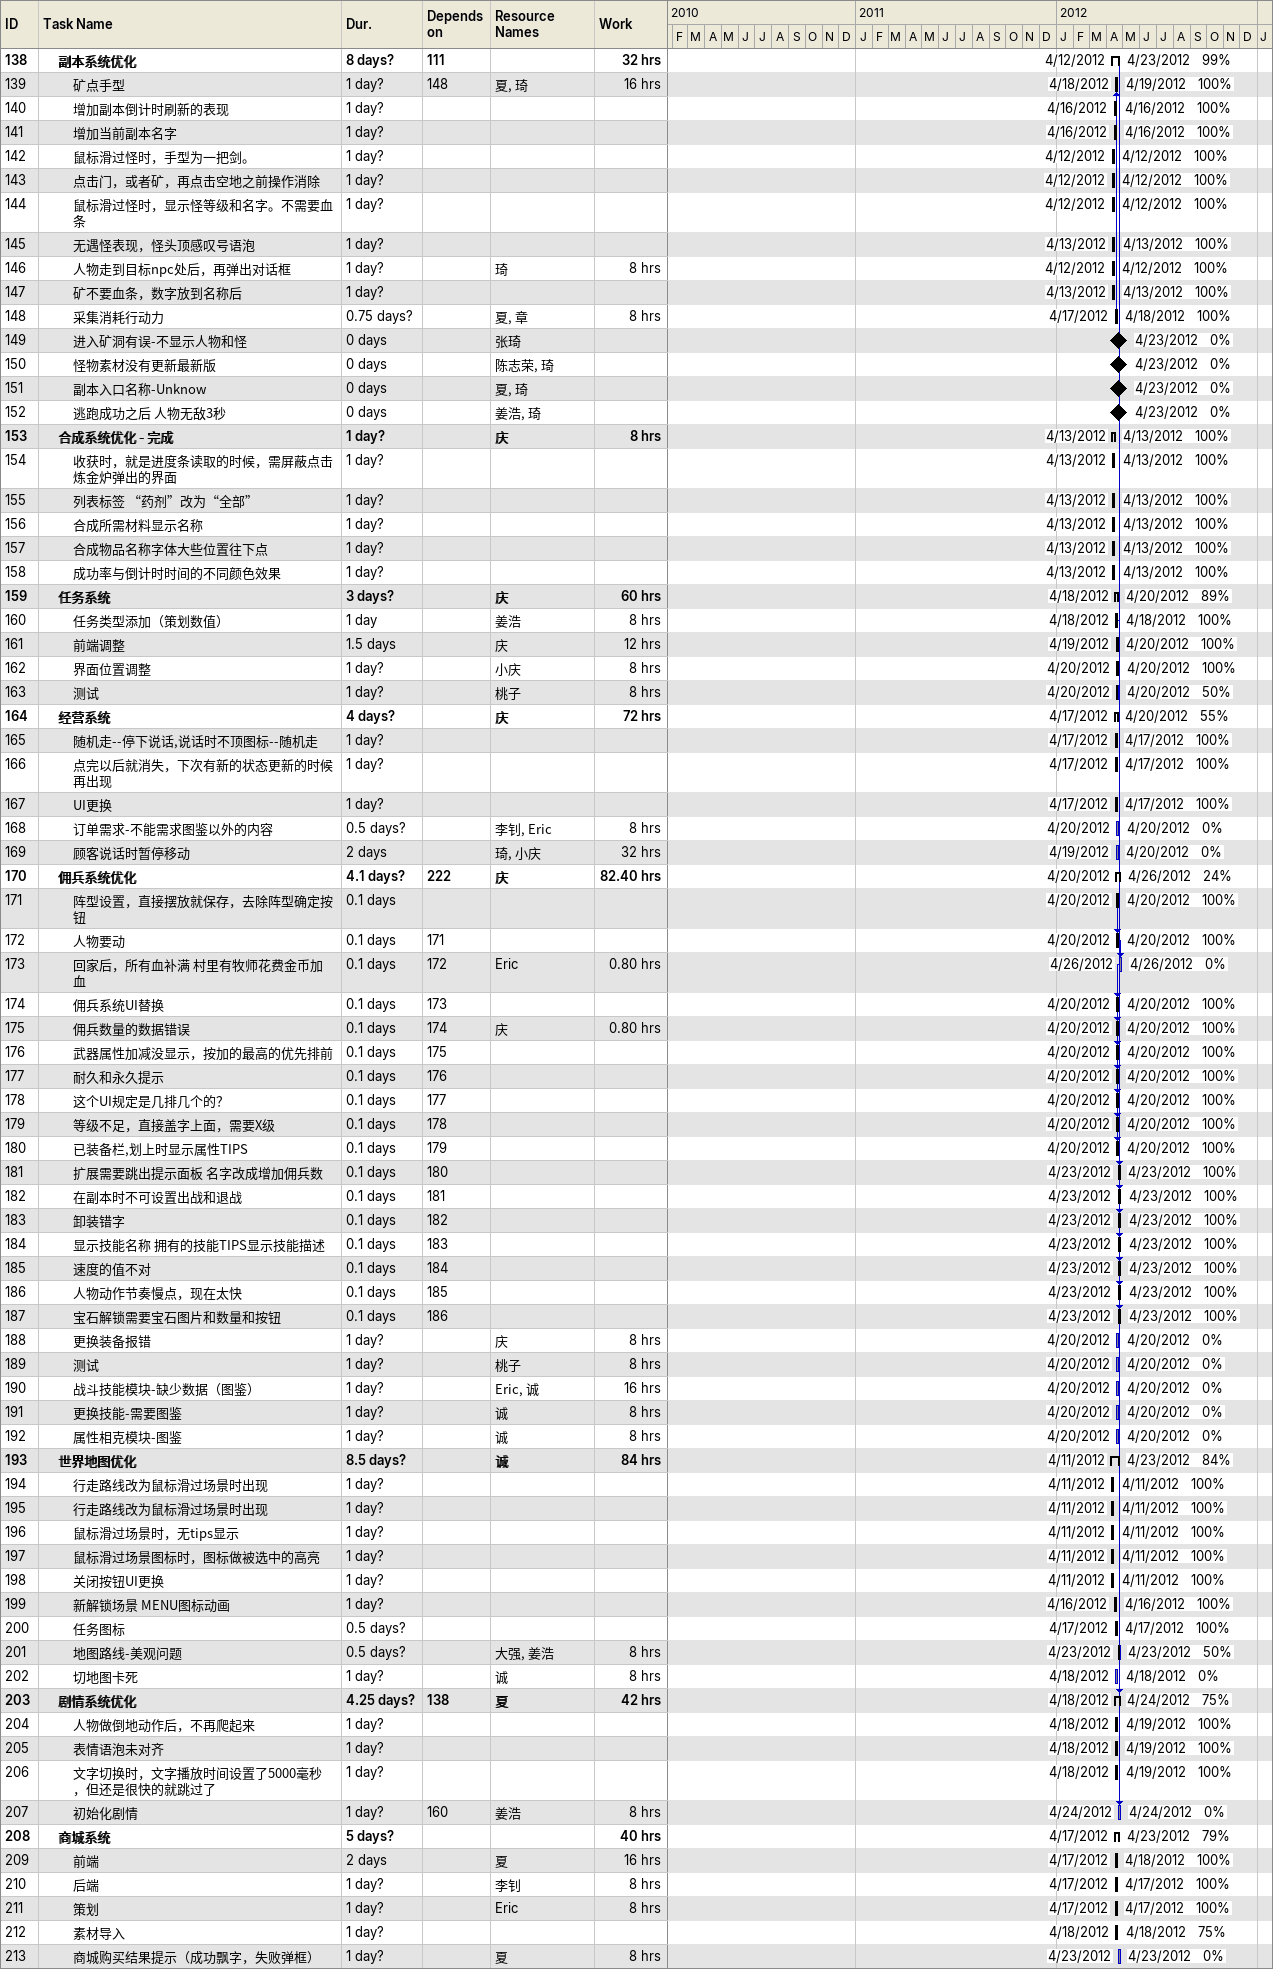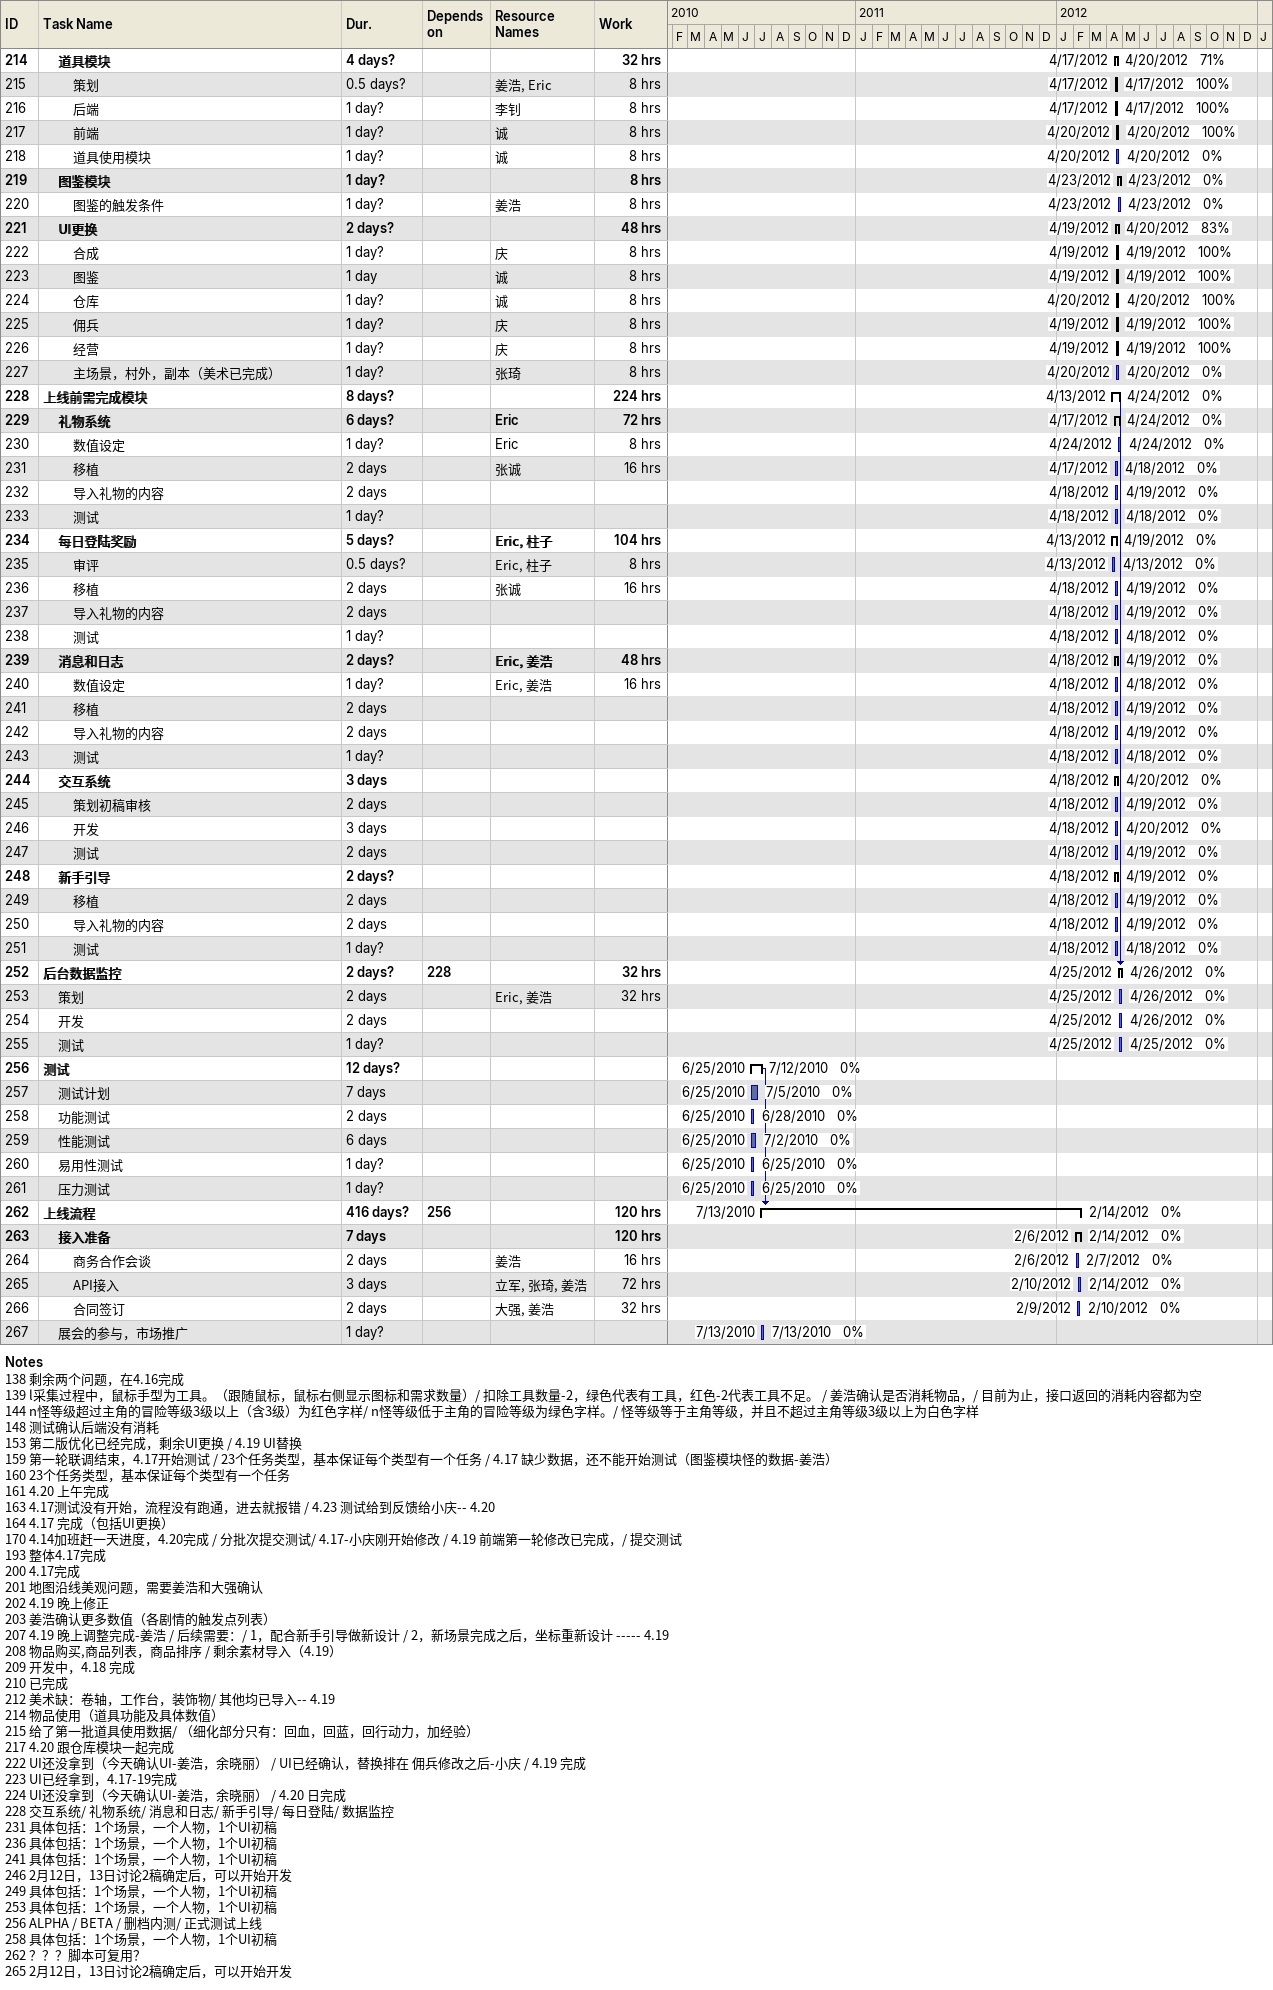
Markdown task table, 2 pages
| ID | Level | Task | Duration | Start | Finish | Predecessors | Resources | % complete | Work (h) |
|---|---|---|---|---|---|---|---|---|---|
| 138 | 2 | **副本系统优化** | 8d? | 2012-04-12 | 2012-04-23 | 111 |  | 99 | 32 |
| 139 | 3 | 矿点手型 | 1d? | 2012-04-18 | 2012-04-19 | 148 | 夏, 琦 | 100 | 16 |
| 140 | 3 | 增加副本倒计时刷新的表现 | 1d? | 2012-04-16 | 2012-04-16 |  |  | 100 |  |
| 141 | 3 | 增加当前副本名字 | 1d? | 2012-04-16 | 2012-04-16 |  |  | 100 |  |
| 142 | 3 | 鼠标滑过怪时，手型为一把剑。 | 1d? | 2012-04-12 | 2012-04-12 |  |  | 100 |  |
| 143 | 3 | 点击门，或者矿，再点击空地之前操作消除 | 1d? | 2012-04-12 | 2012-04-12 |  |  | 100 |  |
| 144 | 3 | 鼠标滑过怪时，显示怪等级和名字。不需要血条 | 1d? | 2012-04-12 | 2012-04-12 |  |  | 100 |  |
| 145 | 3 | 无遇怪表现，怪头顶感叹号语泡 | 1d? | 2012-04-13 | 2012-04-13 |  |  | 100 |  |
| 146 | 3 | 人物走到目标npc处后，再弹出对话框 | 1d? | 2012-04-12 | 2012-04-12 |  | 琦 | 100 | 8 |
| 147 | 3 | 矿不要血条，数字放到名称后 | 1d? | 2012-04-13 | 2012-04-13 |  |  | 100 |  |
| 148 | 3 | 采集消耗行动力 | 0.75d? | 2012-04-17 | 2012-04-18 |  | 夏, 章 | 100 | 8 |
| 149 | 3 | 进入矿洞有误-不显示人物和怪 | 0d | 2012-04-23 | 2012-04-23 |  | 张琦 | 0 |  |
| 150 | 3 | 怪物素材没有更新最新版 | 0d | 2012-04-23 | 2012-04-23 |  | 陈志荣, 琦 | 0 |  |
| 151 | 3 | 副本入口名称-Unknow | 0d | 2012-04-23 | 2012-04-23 |  | 夏, 琦 | 0 |  |
| 152 | 3 | 逃跑成功之后 人物无敌3秒 | 0d | 2012-04-23 | 2012-04-23 |  | 姜浩, 琦 | 0 |  |
| 153 | 2 | **合成系统优化 - 完成** | 1d? | 2012-04-13 | 2012-04-13 |  | 庆 | 100 | 8 |
| 154 | 3 | 收获时，就是进度条读取的时候，需屏蔽点击炼金炉弹出的界面 | 1d? | 2012-04-13 | 2012-04-13 |  |  | 100 |  |
| 155 | 3 | 列表标签 “药剂”改为“全部” | 1d? | 2012-04-13 | 2012-04-13 |  |  | 100 |  |
| 156 | 3 | 合成所需材料显示名称 | 1d? | 2012-04-13 | 2012-04-13 |  |  | 100 |  |
| 157 | 3 | 合成物品名称字体大些位置往下点 | 1d? | 2012-04-13 | 2012-04-13 |  |  | 100 |  |
| 158 | 3 | 成功率与倒计时时间的不同颜色效果 | 1d? | 2012-04-13 | 2012-04-13 |  |  | 100 |  |
| 159 | 2 | **任务系统** | 3d? | 2012-04-18 | 2012-04-20 |  | 庆 | 89 | 60 |
| 160 | 3 | 任务类型添加（策划数值） | 1d | 2012-04-18 | 2012-04-18 |  | 姜浩 | 100 | 8 |
| 161 | 3 | 前端调整 | 1.5d | 2012-04-19 | 2012-04-20 |  | 庆 | 100 | 12 |
| 162 | 3 | 界面位置调整 | 1d? | 2012-04-20 | 2012-04-20 |  | 小庆 | 100 | 8 |
| 163 | 3 | 测试 | 1d? | 2012-04-20 | 2012-04-20 |  | 桃子 | 50 | 8 |
| 164 | 2 | **经营系统** | 4d? | 2012-04-17 | 2012-04-20 |  | 庆 | 55 | 72 |
| 165 | 3 | 随机走--停下说话,说话时不顶图标--随机走 | 1d? | 2012-04-17 | 2012-04-17 |  |  | 100 |  |
| 166 | 3 | 点完以后就消失，下次有新的状态更新的时候再出现 | 1d? | 2012-04-17 | 2012-04-17 |  |  | 100 |  |
| 167 | 3 | UI更换 | 1d? | 2012-04-17 | 2012-04-17 |  |  | 100 |  |
| 168 | 3 | 订单需求-不能需求图鉴以外的内容 | 0.5d? | 2012-04-20 | 2012-04-20 |  | 李钊, Eric | 0 | 8 |
| 169 | 3 | 顾客说话时暂停移动 | 2d | 2012-04-19 | 2012-04-20 |  | 琦, 小庆 | 0 | 32 |
| 170 | 2 | **佣兵系统优化** | 4.1d? | 2012-04-20 | 2012-04-26 | 222 | 庆 | 24 | 82.40 |
| 171 | 3 | 阵型设置，直接摆放就保存，去除阵型确定按钮 | 0.1d | 2012-04-20 | 2012-04-20 |  |  | 100 |  |
| 172 | 3 | 人物要动 | 0.1d | 2012-04-20 | 2012-04-20 | 171 |  | 100 |  |
| 173 | 3 | 回家后，所有血补满 村里有牧师花费金币加血 | 0.1d | 2012-04-26 | 2012-04-26 | 172 | Eric | 0 | 0.80 |
| 174 | 3 | 佣兵系统UI替换 | 0.1d | 2012-04-20 | 2012-04-20 | 173 |  | 100 |  |
| 175 | 3 | 佣兵数量的数据错误 | 0.1d | 2012-04-20 | 2012-04-20 | 174 | 庆 | 100 | 0.80 |
| 176 | 3 | 武器属性加减没显示，按加的最高的优先排前 | 0.1d | 2012-04-20 | 2012-04-20 | 175 |  | 100 |  |
| 177 | 3 | 耐久和永久提示 | 0.1d | 2012-04-20 | 2012-04-20 | 176 |  | 100 |  |
| 178 | 3 | 这个UI规定是几排几个的？ | 0.1d | 2012-04-20 | 2012-04-20 | 177 |  | 100 |  |
| 179 | 3 | 等级不足，直接盖字上面，需要X级 | 0.1d | 2012-04-20 | 2012-04-20 | 178 |  | 100 |  |
| 180 | 3 | 已装备栏,划上时显示属性TIPS | 0.1d | 2012-04-20 | 2012-04-20 | 179 |  | 100 |  |
| 181 | 3 | 扩展需要跳出提示面板 名字改成增加佣兵数 | 0.1d | 2012-04-23 | 2012-04-23 | 180 |  | 100 |  |
| 182 | 3 | 在副本时不可设置出战和退战 | 0.1d | 2012-04-23 | 2012-04-23 | 181 |  | 100 |  |
| 183 | 3 | 卸装错字 | 0.1d | 2012-04-23 | 2012-04-23 | 182 |  | 100 |  |
| 184 | 3 | 显示技能名称 拥有的技能TIPS显示技能描述 | 0.1d | 2012-04-23 | 2012-04-23 | 183 |  | 100 |  |
| 185 | 3 | 速度的值不对 | 0.1d | 2012-04-23 | 2012-04-23 | 184 |  | 100 |  |
| 186 | 3 | 人物动作节奏慢点，现在太快 | 0.1d | 2012-04-23 | 2012-04-23 | 185 |  | 100 |  |
| 187 | 3 | 宝石解锁需要宝石图片和数量和按钮 | 0.1d | 2012-04-23 | 2012-04-23 | 186 |  | 100 |  |
| 188 | 3 | 更换装备报错 | 1d? | 2012-04-20 | 2012-04-20 |  | 庆 | 0 | 8 |
| 189 | 3 | 测试 | 1d? | 2012-04-20 | 2012-04-20 |  | 桃子 | 0 | 8 |
| 190 | 3 | 战斗技能模块-缺少数据（图鉴） | 1d? | 2012-04-20 | 2012-04-20 |  | Eric, 诚 | 0 | 16 |
| 191 | 3 | 更换技能-需要图鉴 | 1d? | 2012-04-20 | 2012-04-20 |  | 诚 | 0 | 8 |
| 192 | 3 | 属性相克模块-图鉴 | 1d? | 2012-04-20 | 2012-04-20 |  | 诚 | 0 | 8 |
| 193 | 2 | **世界地图优化** | 8.5d? | 2012-04-11 | 2012-04-23 |  | 诚 | 84 | 84 |
| 194 | 3 | 行走路线改为鼠标滑过场景时出现 | 1d? | 2012-04-11 | 2012-04-11 |  |  | 100 |  |
| 195 | 3 | 行走路线改为鼠标滑过场景时出现 | 1d? | 2012-04-11 | 2012-04-11 |  |  | 100 |  |
| 196 | 3 | 鼠标滑过场景时，无tips显示 | 1d? | 2012-04-11 | 2012-04-11 |  |  | 100 |  |
| 197 | 3 | 鼠标滑过场景图标时，图标做被选中的高亮 | 1d? | 2012-04-11 | 2012-04-11 |  |  | 100 |  |
| 198 | 3 | 关闭按钮UI更换 | 1d? | 2012-04-11 | 2012-04-11 |  |  | 100 |  |
| 199 | 3 | 新解锁场景 MENU图标动画 | 1d? | 2012-04-16 | 2012-04-16 |  |  | 100 |  |
| 200 | 3 | 任务图标 | 0.5d? | 2012-04-17 | 2012-04-17 |  |  | 100 |  |
| 201 | 3 | 地图路线-美观问题 | 0.5d? | 2012-04-23 | 2012-04-23 |  | 大强, 姜浩 | 50 | 8 |
| 202 | 3 | 切地图卡死 | 1d? | 2012-04-18 | 2012-04-18 |  | 诚 | 0 | 8 |
| 203 | 2 | **剧情系统优化** | 4.25d? | 2012-04-18 | 2012-04-24 | 138 | 夏 | 75 | 42 |
| 204 | 3 | 人物做倒地动作后，不再爬起来 | 1d? | 2012-04-18 | 2012-04-19 |  |  | 100 |  |
| 205 | 3 | 表情语泡未对齐 | 1d? | 2012-04-18 | 2012-04-19 |  |  | 100 |  |
| 206 | 3 | 文字切换时，文字播放时间设置了5000毫秒，但还是很快的就跳过了 | 1d? | 2012-04-18 | 2012-04-19 |  |  | 100 |  |
| 207 | 3 | 初始化剧情 | 1d? | 2012-04-24 | 2012-04-24 | 160 | 姜浩 | 0 | 8 |
| 208 | 2 | **商城系统** | 5d? | 2012-04-17 | 2012-04-23 |  |  | 79 | 40 |
| 209 | 3 | 前端 | 2d | 2012-04-17 | 2012-04-18 |  | 夏 | 100 | 16 |
| 210 | 3 | 后端 | 1d? | 2012-04-17 | 2012-04-17 |  | 李钊 | 100 | 8 |
| 211 | 3 | 策划 | 1d? | 2012-04-17 | 2012-04-17 |  | Eric | 100 | 8 |
| 212 | 3 | 素材导入 | 1d? | 2012-04-18 | 2012-04-18 |  |  | 75 |  |
| 213 | 3 | 商城购买结果提示（成功飘字，失败弹框） | 1d? | 2012-04-23 | 2012-04-23 |  | 夏 | 0 | 8 |
| 214 | 2 | **道具模块** | 4d? | 2012-04-17 | 2012-04-20 |  |  | 71 | 32 |
| 215 | 3 | 策划 | 0.5d? | 2012-04-17 | 2012-04-17 |  | 姜浩, Eric | 100 | 8 |
| 216 | 3 | 后端 | 1d? | 2012-04-17 | 2012-04-17 |  | 李钊 | 100 | 8 |
| 217 | 3 | 前端 | 1d? | 2012-04-20 | 2012-04-20 |  | 诚 | 100 | 8 |
| 218 | 3 | 道具使用模块 | 1d? | 2012-04-20 | 2012-04-20 |  | 诚 | 0 | 8 |
| 219 | 2 | **图鉴模块** | 1d? | 2012-04-23 | 2012-04-23 |  |  | 0 | 8 |
| 220 | 3 | 图鉴的触发条件 | 1d? | 2012-04-23 | 2012-04-23 |  | 姜浩 | 0 | 8 |
| 221 | 2 | **UI更换** | 2d? | 2012-04-19 | 2012-04-20 |  |  | 83 | 48 |
| 222 | 3 | 合成 | 1d? | 2012-04-19 | 2012-04-19 |  | 庆 | 100 | 8 |
| 223 | 3 | 图鉴 | 1d | 2012-04-19 | 2012-04-19 |  | 诚 | 100 | 8 |
| 224 | 3 | 仓库 | 1d? | 2012-04-20 | 2012-04-20 |  | 诚 | 100 | 8 |
| 225 | 3 | 佣兵 | 1d? | 2012-04-19 | 2012-04-19 |  | 庆 | 100 | 8 |
| 226 | 3 | 经营 | 1d? | 2012-04-19 | 2012-04-19 |  | 庆 | 100 | 8 |
| 227 | 3 | 主场景，村外，副本（美术已完成） | 1d? | 2012-04-20 | 2012-04-20 |  | 张琦 | 0 | 8 |
| 228 | 1 | **上线前需完成模块** | 8d? | 2012-04-13 | 2012-04-24 |  |  | 0 | 224 |
| 229 | 2 | **礼物系统** | 6d? | 2012-04-17 | 2012-04-24 |  | Eric | 0 | 72 |
| 230 | 3 | 数值设定 | 1d? | 2012-04-24 | 2012-04-24 |  | Eric | 0 | 8 |
| 231 | 3 | 移植 | 2d | 2012-04-17 | 2012-04-18 |  | 张诚 | 0 | 16 |
| 232 | 3 | 导入礼物的内容 | 2d | 2012-04-18 | 2012-04-19 |  |  | 0 |  |
| 233 | 3 | 测试 | 1d? | 2012-04-18 | 2012-04-18 |  |  | 0 |  |
| 234 | 2 | **每日登陆奖励** | 5d? | 2012-04-13 | 2012-04-19 |  | Eric, 柱子 | 0 | 104 |
| 235 | 3 | 审评 | 0.5d? | 2012-04-13 | 2012-04-13 |  | Eric, 柱子 | 0 | 8 |
| 236 | 3 | 移植 | 2d | 2012-04-18 | 2012-04-19 |  | 张诚 | 0 | 16 |
| 237 | 3 | 导入礼物的内容 | 2d | 2012-04-18 | 2012-04-19 |  |  | 0 |  |
| 238 | 3 | 测试 | 1d? | 2012-04-18 | 2012-04-18 |  |  | 0 |  |
| 239 | 2 | **消息和日志** | 2d? | 2012-04-18 | 2012-04-19 |  | Eric, 姜浩 | 0 | 48 |
| 240 | 3 | 数值设定 | 1d? | 2012-04-18 | 2012-04-18 |  | Eric, 姜浩 | 0 | 16 |
| 241 | 3 | 移植 | 2d | 2012-04-18 | 2012-04-19 |  |  | 0 |  |
| 242 | 3 | 导入礼物的内容 | 2d | 2012-04-18 | 2012-04-19 |  |  | 0 |  |
| 243 | 3 | 测试 | 1d? | 2012-04-18 | 2012-04-18 |  |  | 0 |  |
| 244 | 2 | **交互系统** | 3d | 2012-04-18 | 2012-04-20 |  |  | 0 |  |
| 245 | 3 | 策划初稿审核 | 2d | 2012-04-18 | 2012-04-19 |  |  | 0 |  |
| 246 | 3 | 开发 | 3d | 2012-04-18 | 2012-04-20 |  |  | 0 |  |
| 247 | 3 | 测试 | 2d | 2012-04-18 | 2012-04-19 |  |  | 0 |  |
| 248 | 2 | **新手引导** | 2d? | 2012-04-18 | 2012-04-19 |  |  | 0 |  |
| 249 | 3 | 移植 | 2d | 2012-04-18 | 2012-04-19 |  |  | 0 |  |
| 250 | 3 | 导入礼物的内容 | 2d | 2012-04-18 | 2012-04-19 |  |  | 0 |  |
| 251 | 3 | 测试 | 1d? | 2012-04-18 | 2012-04-18 |  |  | 0 |  |
| 252 | 1 | **后台数据监控** | 2d? | 2012-04-25 | 2012-04-26 | 228 |  | 0 | 32 |
| 253 | 2 | 策划 | 2d | 2012-04-25 | 2012-04-26 |  | Eric, 姜浩 | 0 | 32 |
| 254 | 2 | 开发 | 2d | 2012-04-25 | 2012-04-26 |  |  | 0 |  |
| 255 | 2 | 测试 | 1d? | 2012-04-25 | 2012-04-25 |  |  | 0 |  |
| 256 | 1 | **测试** | 12d? | 2010-06-25 | 2010-07-12 |  |  | 0 |  |
| 257 | 2 | 测试计划 | 7d | 2010-06-25 | 2010-07-05 |  |  | 0 |  |
| 258 | 2 | 功能测试 | 2d | 2010-06-25 | 2010-06-28 |  |  | 0 |  |
| 259 | 2 | 性能测试 | 6d | 2010-06-25 | 2010-07-02 |  |  | 0 |  |
| 260 | 2 | 易用性测试 | 1d? | 2010-06-25 | 2010-06-25 |  |  | 0 |  |
| 261 | 2 | 压力测试 | 1d? | 2010-06-25 | 2010-06-25 |  |  | 0 |  |
| 262 | 1 | **上线流程** | 416d? | 2010-07-13 | 2012-02-14 | 256 |  | 0 | 120 |
| 263 | 2 | **接入准备** | 7d | 2012-02-06 | 2012-02-14 |  |  | 0 | 120 |
| 264 | 3 | 商务合作会谈 | 2d | 2012-02-06 | 2012-02-07 |  | 姜浩 | 0 | 16 |
| 265 | 3 | API接入 | 3d | 2012-02-10 | 2012-02-14 |  | 立军, 张琦, 姜浩 | 0 | 72 |
| 266 | 3 | 合同签订 | 2d | 2012-02-09 | 2012-02-10 |  | 大强, 姜浩 | 0 | 32 |
| 267 | 2 | 展会的参与，市场推广 | 1d? | 2010-07-13 | 2010-07-13 |  |  | 0 |  |

Notes
- 138: 剩余两个问题，在4.16完成
- 139: l采集过程中，鼠标手型为工具。（跟随鼠标，鼠标右侧显示图标和需求数量）/ 扣除工具数量-2，绿色代表有工具，红色-2代表工具不足。 / 姜浩确认是否消耗物品， / 目前为止，接口返回的消耗内容都为空
- 144: n怪等级超过主角的冒险等级3级以上（含3级）为红色字样/ n怪等级低于主角的冒险等级为绿色字样。/ 怪等级等于主角等级，并且不超过主角等级3级以上为白色字样
- 148: 测试确认后端没有消耗
- 153: 第二版优化已经完成，剩余UI更换 / 4.19 UI替换
- 159: 第一轮联调结束，4.17开始测试 / 23个任务类型，基本保证每个类型有一个任务 / 4.17 缺少数据，还不能开始测试（图鉴模块怪的数据-姜浩）
- 160: 23个任务类型，基本保证每个类型有一个任务
- 161: 4.20 上午完成
- 163: 4.17测试没有开始，流程没有跑通，进去就报错 / 4.23 测试给到反馈给小庆 -- 4.20
- 164: 4.17 完成（包括UI更换）
- 170: 4.14加班赶一天进度，4.20完成 / 分批次提交测试 / 4.17-小庆刚开始修改 / 4.19 前端第一轮修改已完成， / 提交测试
- 193: 整体4.17完成
- 200: 4.17完成
- 201: 地图沿线美观问题，需要 姜浩和大强确认
- 202: 4.19 晚上修正
- 203: 姜浩确认更多数值（各剧情的触发点列表）
- 207: 4.19 晚上调整完成 -姜浩 / 后续需要： / 1，配合新手引导做新设计 / 2，新场景完成之后，坐标重新设计 ----- 4.19
- 208: 物品购买,商品列表，商品排序 / 剩余素材导入（4.19）
- 209: 开发中，4.18 完成
- 210: 已完成
- 212: 美术缺：卷轴，工作台，装饰物 / 其他均已导入 -- 4.19
- 214: 物品使用（道具功能及具体数值）
- 215: 给了第一批道具使用数据 / （细化部分只有：回血，回蓝，回行动力，加经验）
- 217: 4.20 跟仓库模块一起完成
- 222: UI还没拿到（今天确认UI-姜浩，余晓丽） / UI已经确认，替换排在 佣兵修改之后-小庆 / 4.19 完成
- 223: UI已经拿到，4.17-19完成
- 224: UI还没拿到（今天确认UI-姜浩，余晓丽） / 4.20 日完成
- 228: 交互系统 / 礼物系统 / 消息和日志 / 新手引导 / 每日登陆 / 数据监控
- 231: 具体包括： 1个场景，一个人物，1个UI初稿
- 236: 具体包括： 1个场景，一个人物，1个UI初稿
- 241: 具体包括： 1个场景，一个人物，1个UI初稿
- 246: 2月12日，13日讨论2稿确定后，可以开始开发
- 249: 具体包括： 1个场景，一个人物，1个UI初稿
- 253: 具体包括： 1个场景，一个人物，1个UI初稿
- 256: ALPHA / BETA / 删档内测 / 正式测试上线
- 258: 具体包括： 1个场景，一个人物，1个UI初稿
- 262: ？？？脚本可复用？
- 265: 2月12日，13日讨论2稿确定后，可以开始开发
